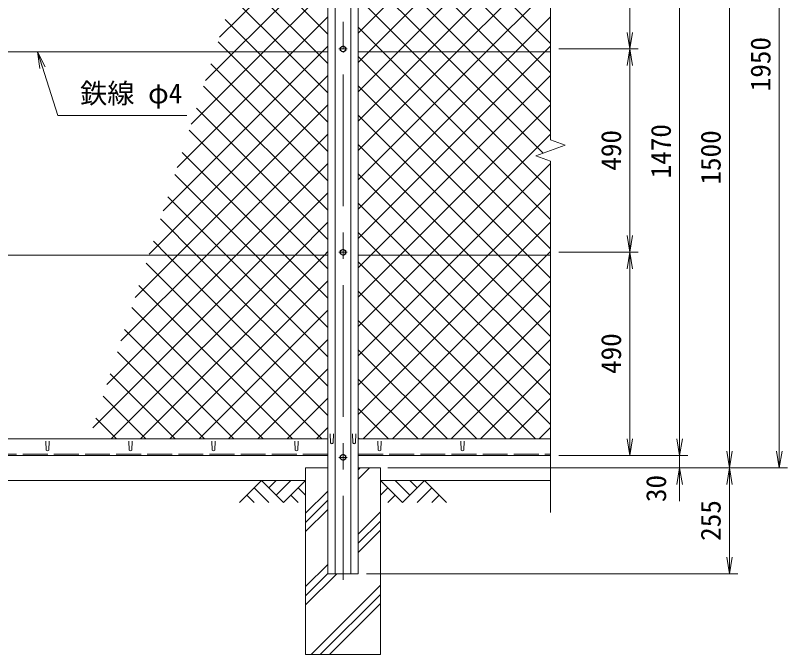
# Model space of a CAD drawing. Units: millimetres at full size. Extents: x -4200 to 4200, y -2970 to 2970.
# Drawn here: x -2174 to -314, y -656 to 885 of the extents above; entities that cross this region are included whole.
import ezdxf
from ezdxf.enums import TextEntityAlignment as Align

# ---------------------------------------------------------------- set-up
doc = ezdxf.new("R2010")
doc.units = ezdxf.units.MM
doc.header["$LTSCALE"] = 10
doc.linetypes.add('DASHED', pattern=[7.5, 6, -1.5])
doc.linetypes.add('USER1', pattern=[50.8, 31.75, -6.35, 6.35, -6.35])
for name, color, linetype, lineweight in [('0-0_D-STR1', 1, 'Continuous', 18), ('0-1_D-BMK', 2, 'USER1', 13), ('0-2_D-STR-DIM', 7, 'Continuous', 13), ('0-3_D-STR3', 3, 'Continuous', 13), ('0-4_D-BGD', 7, 'Continuous', 18), ('0-5_D-STR4', 7, 'Continuous', 18), ('0-6_D-DCR-HCH', 7, 'Continuous', 13), ('0-7_D-STR-TXT', 7, 'Continuous', 13), ('0-8_0', 7, 'Continuous', 18), ('0-A_D-STR2', 7, 'Continuous', 13)]:
    doc.layers.add(name, color=color, linetype=linetype, lineweight=lineweight)
doc.styles.add('ＭＳ ゴシック', font='')
doc.styles.get('ＭＳ ゴシック').set_extended_font_data('MS Gothic')

# ---------------------------------------------------------------- blocks, each defined once
blk = doc.blocks.new('_Open')
at = {"layer": '0-8_0'}
blk.add_line((-10, 1.667), (0, 0), dxfattribs=at)
blk.add_lwpolyline([(-10, -1.667), (0, 0), (-10, 0)], dxfattribs=at)

msp = doc.modelspace()

# ---------------------------------------------------------------- linework, layer by layer
at = {"layer": '0-0_D-STR1'}
for p, q in [((-1421.47, -461.02), (-1421.47, 1743.69)), ((-1403.97, -461.02), (-1403.97, 1743.69)), ((-1365.97, -461.02), (-1365.97, 1743.69)), ((-1348.47, -461.02), (-1348.47, 1743.69)), ((-1414.97, -145.69), (-1415.72, -124.19)), ((-1408.97, -145.69), (-1408.22, -124.19)), ((-1360.97, -145.69), (-1361.72, -124.19)), ((-1354.97, -145.69), (-1354.22, -124.19)), ((-3359.97, -136.02), (-1421.47, -136.02)), ((-2099.97, -162.89), (-2100.72, -141.39)), ((-2093.97, -162.89), (-2093.22, -141.39)), ((-1899.97, -162.89), (-1900.72, -141.39)), ((-1893.97, -162.89), (-1893.22, -141.39)), ((-1699.97, -162.89), (-1700.72, -141.39)), ((-1693.97, -162.89), (-1693.22, -141.39)), ((-1499.97, -162.89), (-1500.72, -141.39)), ((-1493.97, -162.89), (-1493.22, -141.39)), ((-884.97, -136.02), (-1348.47, -136.02)), ((-1299.97, -162.89), (-1300.72, -141.39)), ((-1293.97, -162.89), (-1293.22, -141.39)), ((-1099.97, -162.89), (-1100.72, -141.39)), ((-1093.97, -162.89), (-1093.22, -141.39)), ((-1421.47, -176.02), (-3359.97, -176.02)), ((-1348.47, -176.02), (-884.97, -176.02)), ((-1421.47, -461.02), (-1348.47, -461.02))]:
    msp.add_line(p, q, dxfattribs=at)
at = {"layer": '0-0_D-STR1', "linetype": 'DASHED'}
for p, q in [((-1421.47, -173.02), (-3359.97, -173.02)), ((-1348.47, -173.02), (-884.97, -173.02))]:
    msp.add_line(p, q, dxfattribs=at)
at = {"layer": '0-0_D-STR1'}
for centre in [(-1411.97, -144.44), (-1357.97, -144.44), (-2096.97, -161.64), (-1896.97, -161.64), (-1696.97, -161.64), (-1496.97, -161.64), (-1296.97, -161.64), (-1096.97, -161.64)]:
    msp.add_arc(centre, 3.25, 202.61986, 337.38014, dxfattribs=at)
at = {"layer": '0-1_D-BMK'}
for p, q in [((-1384.97, 1758.69), (-1384.97, -476.02)), ((-1374.97, 803.98), (-1394.97, 803.98)), ((-1374.97, 313.98), (-1394.97, 313.98)), ((-1374.97, -180.52), (-1394.97, -180.52))]:
    msp.add_line(p, q, dxfattribs=at)
at = {"layer": '0-2_D-STR-DIM'}
for p, q in [((-884.97, 1793.14), (-884.97, 584.63)), ((-333.93, -206.02), (-333.93, 1743.69)), ((-693.93, 803.98), (-693.93, 1293.98)), ((-573.93, 1293.98), (-573.93, -176.02)), ((-453.93, 1293.98), (-453.93, -206.02)), ((-864.97, 803.98), (-673.93, 803.98)), ((-864.97, 803.98), (-673.93, 803.98)), ((-693.93, 803.98), (-693.93, 313.98)), ((-849.74, 571.81), (-884.97, 584.63)), ((-920.21, 546.15), (-849.74, 571.81)), ((-884.97, 533.33), (-920.21, 546.15)), ((-884.97, 533.33), (-884.97, -313.33)), ((-864.97, 313.98), (-673.93, 313.98)), ((-864.97, 313.98), (-673.93, 313.98)), ((-693.93, -176.02), (-693.93, 313.98)), ((-573.93, -136.02), (-573.93, -96.02)), ((-864.97, -176.02), (-673.93, -176.02)), ((-864.97, -176.02), (-553.93, -176.02)), ((-864.97, -176.02), (-553.93, -176.02)), ((-573.93, -176.02), (-573.93, -206.02)), ((-1277.2, -206.02), (-433.93, -206.02)), ((-1274.97, -206.02), (-553.93, -206.02)), ((-1274.97, -206.02), (-433.93, -206.02)), ((-1274.97, -206.02), (-313.93, -206.02)), ((-453.93, -206.02), (-453.93, -461.02)), ((-573.93, -246.02), (-573.93, -286.02)), ((-1328.47, -461.02), (-433.93, -461.02))]:
    msp.add_line(p, q, dxfattribs=at)
at = {"layer": '0-3_D-STR3'}
for p, q in [((-1421.47, 797.23), (-3359.97, 797.23)), ((-884.97, 797.23), (-1348.47, 797.23)), ((-1384.97, 321.49), (-1391.47, 317.73)), ((-1391.47, 317.73), (-1391.47, 310.23)), ((-1378.47, 317.73), (-1384.97, 321.49)), ((-1378.47, 310.23), (-1378.47, 317.73)), ((-1421.47, 307.23), (-3359.97, 307.23)), ((-1391.47, 310.23), (-1384.97, 306.47)), ((-1384.97, 306.47), (-1378.47, 310.23)), ((-884.97, 307.23), (-1348.47, 307.23)), ((-1384.97, -173.01), (-1391.47, -176.77)), ((-1391.47, -176.77), (-1391.47, -184.27)), ((-1391.47, -184.27), (-1384.97, -188.03)), ((-1378.47, -176.77), (-1384.97, -173.01)), ((-1384.97, -188.03), (-1378.47, -184.27)), ((-1378.47, -184.27), (-1378.47, -176.77))]:
    msp.add_line(p, q, dxfattribs=at)
msp.add_lwpolyline([(-1378.47, 807.73), (-1384.97, 811.49), (-1391.47, 807.73), (-1391.47, 800.23), (-1384.97, 796.47), (-1378.47, 800.23)], close=True, dxfattribs=at)
for centre in [(-1384.97, 803.98), (-1384.97, 313.98), (-1384.97, -180.52)]:
    msp.add_circle(centre, 6.25, dxfattribs=at)
at = {"layer": '0-4_D-BGD'}
for p, q in [((-1474.97, -236.02), (-3294.97, -236.02)), ((-1294.97, -236.02), (-884.97, -236.02))]:
    msp.add_line(p, q, dxfattribs=at)
at = {"layer": '0-5_D-STR4'}
for p, q in [((-1474.97, -206.02), (-1474.97, -656.02)), ((-1421.47, -206.02), (-1474.97, -206.02)), ((-1294.97, -206.02), (-1348.47, -206.02)), ((-1294.97, -206.02), (-1294.97, -656.02)), ((-1294.97, -656.02), (-1474.97, -656.02))]:
    msp.add_line(p, q, dxfattribs=at)
at = {"layer": '0-6_D-DCR-HCH'}
for p, q in [((-1348.47, -233.08), (-1321.41, -206.02)), ((-1348.47, -210.98), (-1343.51, -206.02)), ((-1581.4, -236.02), (-1634.61, -289.23)), ((-1581.4, -236.02), (-1528.19, -289.23)), ((-1563.66, -253.76), (-1545.92, -236.02)), ((-1545.92, -271.5), (-1510.45, -236.02)), ((-1528.19, -289.23), (-1474.97, -236.02)), ((-1241.76, -289.23), (-1294.97, -236.02)), ((-1224.03, -271.5), (-1259.5, -236.02)), ((-1188.55, -236.02), (-1241.76, -289.23)), ((-1206.2, -253.85), (-1224.03, -236.02)), ((-1188.55, -236.02), (-1135.34, -289.23)), ((-1599.14, -253.76), (-1563.5, -289.23)), ((-1492.71, -253.76), (-1474.97, -271.41)), ((-1277.24, -253.76), (-1294.97, -271.41)), ((-1170.81, -253.76), (-1206.45, -289.23)), ((-1616.87, -271.5), (-1599.05, -289.23)), ((-1510.45, -271.5), (-1492.63, -289.23)), ((-1474.97, -315.39), (-1421.47, -261.89)), ((-1259.5, -271.5), (-1277.32, -289.23)), ((-1153.08, -271.5), (-1170.89, -289.23)), ((-1474.97, -337.48), (-1421.47, -283.98)), ((-1474.97, -359.58), (-1421.47, -306.08)), ((-1348.47, -365.66), (-1294.97, -312.16)), ((-1348.47, -387.76), (-1294.97, -334.26)), ((-1348.47, -409.86), (-1294.97, -356.36)), ((-1474.97, -492.16), (-1421.47, -438.66)), ((-1474.97, -514.26), (-1421.47, -460.76)), ((-1474.97, -536.36), (-1399.64, -461.02)), ((-1462.05, -656.02), (-1294.97, -488.94)), ((-1439.96, -656.02), (-1294.97, -511.04)), ((-1417.86, -656.02), (-1294.97, -533.14))]:
    msp.add_line(p, q, dxfattribs=at)
at = {"layer": '0-7_D-STR-TXT'}
msp.add_lwpolyline([(-1760.92, 643.6), (-2072.25, 643.6), (-2120.34, 795.32)], dxfattribs=at)
at = {"layer": '0-A_D-STR2'}
for p, q in [((-1348.47, 842.22), (-936.72, 1253.98)), ((-884.97, 817.5), (-1321.45, 1253.98)), ((-1322.76, 797.23), (-884.97, 1235.01)), ((-935.41, 797.23), (-1348.47, 1210.29)), ((-1252.05, 797.23), (-884.97, 1164.3)), ((-1006.12, 797.23), (-1348.47, 1139.58)), ((-1682.58, 832.34), (-1421.47, 1093.45)), ((-1181.34, 797.23), (-884.97, 1093.59)), ((-1421.47, 839.7), (-1616.86, 1035.08)), ((-1646.98, 797.23), (-1421.47, 1022.74)), ((-1110.63, 797.23), (-884.97, 1022.88)), ((-1449.72, 797.23), (-1634.17, 981.68)), ((-1576.27, 797.23), (-1421.47, 952.03)), ((-1039.91, 797.23), (-884.97, 952.17)), ((-1520.43, 797.23), (-1651.48, 928.28)), ((-1218.26, 797.23), (-1348.47, 927.45)), ((-1591.14, 797.23), (-1668.79, 874.88)), ((-1505.56, 797.23), (-1421.47, 881.32)), ((-969.2, 797.23), (-884.97, 881.46)), ((-1288.97, 797.23), (-1348.47, 856.74)), ((-1661.85, 797.23), (-1686.1, 821.48)), ((-1434.85, 797.23), (-1421.47, 810.61)), ((-898.49, 797.23), (-884.97, 810.75)), ((-1818.25, 413.83), (-1434.85, 797.23)), ((-1784.33, 518.46), (-1505.56, 797.23)), ((-1750.41, 623.09), (-1576.27, 797.23)), ((-1716.5, 727.72), (-1646.98, 797.23)), ((-1421.47, 556.86), (-1661.85, 797.23)), ((-1421.47, 627.57), (-1591.14, 797.23)), ((-1421.47, 698.28), (-1520.43, 797.23)), ((-1421.47, 768.99), (-1449.72, 797.23)), ((-1348.47, 771.51), (-1322.76, 797.23)), ((-1348.47, 700.8), (-1252.05, 797.23)), ((-1348.47, 630.09), (-1181.34, 797.23)), ((-1348.47, 559.38), (-1110.63, 797.23)), ((-1348.47, 488.67), (-1039.91, 797.23)), ((-1348.47, 417.96), (-969.2, 797.23)), ((-1348.47, 347.25), (-898.49, 797.23)), ((-884.97, 322.53), (-1348.47, 786.03)), ((-884.97, 393.24), (-1288.97, 797.23)), ((-884.97, 463.95), (-1218.26, 797.23)), ((-884.97, 676.08), (-1006.12, 797.23)), ((-884.97, 746.79), (-935.41, 797.23)), ((-1421.47, 486.15), (-1703.41, 768.08)), ((-1852.16, 309.21), (-1421.47, 739.9)), ((-1317.78, 307.23), (-884.97, 740.04)), ((-1421.47, 415.44), (-1720.72, 714.68)), ((-940.39, 307.23), (-1348.47, 715.32)), ((-1783.43, 307.23), (-1421.47, 669.19)), ((-1421.47, 344.72), (-1738.03, 661.28)), ((-1247.07, 307.23), (-884.97, 669.33)), ((-1011.1, 307.23), (-1348.47, 644.6)), ((-1454.69, 307.23), (-1755.34, 607.88)), ((-1712.72, 307.23), (-1421.47, 598.47)), ((-1176.36, 307.23), (-884.97, 598.62)), ((-1081.81, 307.23), (-1348.47, 573.89)), ((-850.96, 571.36), (-852.37, 572.76)), ((-1525.4, 307.23), (-1772.65, 554.48)), ((-1642.01, 307.23), (-1421.47, 527.76)), ((-1105.65, 307.23), (-884.97, 527.91)), ((-1152.52, 307.23), (-1348.47, 503.18)), ((-1596.11, 307.23), (-1789.96, 501.08)), ((-1666.82, 307.23), (-1807.27, 447.68)), ((-1571.3, 307.23), (-1421.47, 457.05)), ((-1034.94, 307.23), (-884.97, 457.19)), ((-1223.23, 307.23), (-1348.47, 432.47)), ((-1737.53, 307.23), (-1824.59, 394.28)), ((-1500.59, 307.23), (-1421.47, 386.34)), ((-964.23, 307.23), (-884.97, 386.48)), ((-1293.94, 307.23), (-1348.47, 361.76)), ((-1808.24, 307.23), (-1841.9, 340.88)), ((-1987.83, -109.3), (-1571.3, 307.23)), ((-1953.91, -4.67), (-1642.01, 307.23)), ((-1943.84, -136.02), (-1500.59, 307.23)), ((-1920, 99.95), (-1712.72, 307.23)), ((-1886.08, 204.58), (-1783.43, 307.23)), ((-1873.13, -136.02), (-1429.88, 307.23)), ((-1421.47, -79.54), (-1808.24, 307.23)), ((-1421.47, -8.83), (-1737.53, 307.23)), ((-1421.47, 61.88), (-1666.82, 307.23)), ((-1421.47, 132.59), (-1596.11, 307.23)), ((-1421.47, 203.3), (-1525.4, 307.23)), ((-1421.47, 274.01), (-1454.69, 307.23)), ((-1429.88, 307.23), (-1421.47, 315.63)), ((-1348.47, 276.54), (-1317.78, 307.23)), ((-1348.47, 205.83), (-1247.07, 307.23)), ((-1348.47, 135.12), (-1176.36, 307.23)), ((-1348.47, 64.41), (-1105.65, 307.23)), ((-1348.47, -6.31), (-1034.94, 307.23)), ((-1348.47, -77.02), (-964.23, 307.23)), ((-884.97, -101.74), (-1293.94, 307.23)), ((-884.97, -31.03), (-1223.23, 307.23)), ((-884.97, 39.68), (-1152.52, 307.23)), ((-884.97, 110.39), (-1081.81, 307.23)), ((-884.97, 181.1), (-1011.1, 307.23)), ((-884.97, 251.82), (-940.39, 307.23)), ((-1435.7, -136.02), (-1859.21, 287.48)), ((-921.4, -136.02), (-1348.47, 291.05)), ((-1802.42, -136.02), (-1421.47, 244.92)), ((-1266.06, -136.02), (-884.97, 245.06)), ((-1506.41, -136.02), (-1876.52, 234.08)), ((-992.11, -136.02), (-1348.47, 220.34)), ((-1577.13, -136.02), (-1893.83, 180.68)), ((-1731.71, -136.02), (-1421.47, 174.21)), ((-1195.35, -136.02), (-884.97, 174.35)), ((-1062.82, -136.02), (-1348.47, 149.63)), ((-1647.84, -136.02), (-1911.14, 127.28)), ((-1661, -136.02), (-1421.47, 103.5)), ((-1124.64, -136.02), (-884.97, 103.64)), ((-1133.53, -136.02), (-1348.47, 78.92)), ((-1718.55, -136.02), (-1928.45, 73.88)), ((-1789.26, -136.02), (-1945.76, 20.48)), ((-1590.28, -136.02), (-1421.47, 32.79)), ((-1053.93, -136.02), (-884.97, 32.93)), ((-1204.25, -136.02), (-1348.47, 8.21)), ((-1859.97, -136.02), (-1963.07, -32.92)), ((-1519.57, -136.02), (-1421.47, -37.92)), ((-983.21, -136.02), (-884.97, -37.78)), ((-1274.96, -136.02), (-1348.47, -62.5)), ((-1930.68, -136.02), (-1980.38, -86.32)), ((-1448.86, -136.02), (-1421.47, -108.63)), ((-912.5, -136.02), (-884.97, -108.49)), ((-1345.67, -136.02), (-1348.47, -133.21))]:
    msp.add_line(p, q, dxfattribs=at)
for points in [[(-884.97, 605.37), (-1076.84, 797.23), (-1348.47, 1068.87)], [(-902.81, 552.49), (-1147.55, 797.23), (-1348.47, 998.16)], [(-1336.77, -136.02), (-893.52, 307.23), (-884.97, 315.77)]]:
    msp.add_lwpolyline(points, dxfattribs=at)

# ---------------------------------------------------------------- block references
at = {"layer": '0-2_D-STR-DIM', "xscale": 4, "yscale": 4}
for p, rotation in [((-693.93, 803.98), 270), ((-693.93, 803.98), 90), ((-693.93, 313.98), 270), ((-693.93, 313.98), 90), ((-693.93, -176.02), 270), ((-573.93, -176.02), 270), ((-573.93, -176.02), 270), ((-453.93, -206.02), 270), ((-333.93, -206.02), 270), ((-573.93, -206.02), 90), ((-453.93, -206.02), 90), ((-453.93, -461.02), 270)]:
    msp.add_blockref('_Open', p, dxfattribs=dict(at, rotation=rotation))
at = {"layer": '0-7_D-STR-TXT', "xscale": 4, "yscale": 4, "rotation": 107.58773}
msp.add_blockref('_Open', (-2120.95, 797.23), dxfattribs=at)

# ---------------------------------------------------------------- texts
at = {"layer": '0-2_D-STR-DIM', "style": 'ＭＳ ゴシック'}
for s, p in [('1950', (-340.68, 701.92)), ('1470', (-580.68, 492.06)), ('490', (-700.68, 510.48)), ('1500', (-460.68, 477.06)), ('490', (-700.68, 20.48)), ('30', (-592.19, -288.45)), ('255', (-460.68, -381.89))]:
    msp.add_text(s, height=48.09, rotation=90, dxfattribs=at).set_placement(p, align=Align.BOTTOM_LEFT)
at = {"layer": '0-7_D-STR-TXT', "style": 'ＭＳ ゴシック'}
msp.add_text('鉄線 φ4', height=48.09, dxfattribs=at).set_placement((-2018.53, 658.47), align=Align.BOTTOM_LEFT)

doc.saveas('drawing.dxf')
